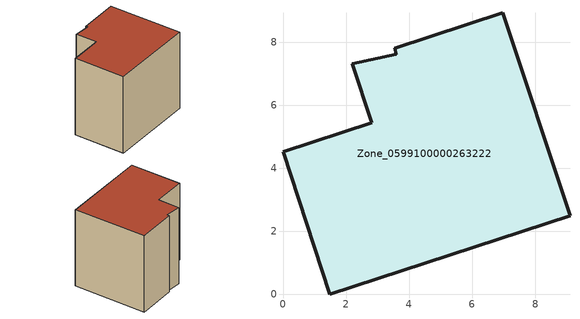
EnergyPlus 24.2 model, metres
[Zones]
Zone_0599100000263222
 floor ground (C_G): 3.54,7.8 6.97,8.93 9.1,2.49 1.48,0 0,4.52 2.82,5.44 2.2,7.31 3.59,7.62 z0
 wall outside (C_F): 9.1,2.49 6.97,8.93 3.54,7.8 3.59,7.62 2.2,7.31 2.82,5.44 0,4.52 1.48,0 9.1,2.49 z0:7.43
 roof outside (C_R): 6.97,8.93 3.54,7.8 3.59,7.62 2.2,7.31 2.82,5.44 0,4.52 1.48,0 9.1,2.49 z7.43
[BUILDING]
Pand.0599100000263222: North Axis=0; Terrain=City; Loads Convergence Tolerance Value=0.04; Temperature Convergence Tolerance Value=0.4; Solar Distribution=FullExterior; Maximum Number of Warmup Days=25; Minimum Number of Warmup Days=1
[Site:Location]
Rotterdam.The.Hague.AP_ZH_NLD Design_Conditions: Latitude=51.96; Longitude=4.45; Time Zone=1; Elevation=-4.5
[SITE:GROUNDTEMPERATURE:BUILDINGSURFACE]
18, 18, 18, 18, 18, 18, 18, 18, 18, 18, 18, 18
[MATERIAL] Thermal Absorptance=0.9; Solar Absorptance=0.7; Visible Absorptance=0.7
Name | Roughness | Thickness | Conductivity | Density | Specific Heat
G.TC.1946 | MediumSmooth | 0.15 | 1 | 540 | 1210
F.TC.1946 | Rough | 0.3 | 0.857143 | 1920 | 840
R.TC.1946 | MediumRough | 0.2 | 0.909091 | 1500 | 1000
[CONSTRUCTION]
C_G: G.TC.1946
C_F: F.TC.1946
C_R: R.TC.1946
[ZONE]
Zone_0599100000263222: Type=1; Multiplier=1; Ceiling Height=Autocalculate; Volume=Autocalculate; Floor Area=autocalculate; Part of Total Floor Area=Yes
[ZONEINFILTRATION:DESIGNFLOWRATE]
Infil_Zone_0599100000263222: Zone or ZoneList or Space or SpaceList=Zone_0599100000263222; Schedule=AlwaysOn; Design Flow Rate Calculation Method=Flow/Area; Flow Rate per Floor Area=0.003; Constant Term Coefficient=1; Temperature Term Coefficient=0; Velocity Term Coefficient=0; Velocity Squared Term Coefficient=0
[HVACTEMPLATE:ZONE:IDEALLOADSAIRSYSTEM]
Zone_0599100000263222: Maximum Heating Supply Air Temperature=50; Minimum Cooling Supply Air Temperature=13; Maximum Heating Supply Air Humidity Ratio=0.0156; Minimum Cooling Supply Air Humidity Ratio=0.0077; Heating Limit=NoLimit; Cooling Limit=NoLimit; Dehumidification Control Type=ConstantSensibleHeatRatio; Cooling Sensible Heat Ratio=0.7; Dehumidification Setpoint=60; Humidification Control Type=None; Humidification Setpoint=30; Outdoor Air Method=None; Outdoor Air Flow Rate per Person=0.00944; Outdoor Air Flow Rate per Zone Floor Area=0; Outdoor Air Flow Rate per Zone=0; Demand Controlled Ventilation Type=None; Outdoor Air Economizer Type=NoEconomizer; Heat Recovery Type=None; Sensible Heat Recovery Effectiveness=0.7; Latent Heat Recovery Effectiveness=0.65
[ZONECONTROL:THERMOSTAT]
ThermostatControl_Zone_0599100000263222: Zone or ZoneList=Zone_0599100000263222; Control Type Schedule=DualSetpointControlType; Control 1=Thermostat_Zone_0599100000263222; Temperature Difference Between Cutout And Setpoint=0
[THERMOSTATSETPOINT:DUALSETPOINT]
Thermostat_Zone_0599100000263222: Heating Setpoint Temperature Schedule=HeatingSetpoint_Zone_0599100000263222; Cooling Setpoint Temperature Schedule=CoolingSetpoint_Zone_0599100000263222
[SCHEDULE:COMPACT]
HeatingSetpoint_Zone_0599100000263222: Through: 12/31, For: AllDays, Until: 24:00, 21
CoolingSetpoint_Zone_0599100000263222: Through: 12/31, For: AllDays, Until: 24:00, 24
DualSetpointControlType: Through: 12/31, For: AllDays, Until: 24:00, 4
AlwaysOn: Through: 12/31, For: AllDays, Until: 24:00, 1
